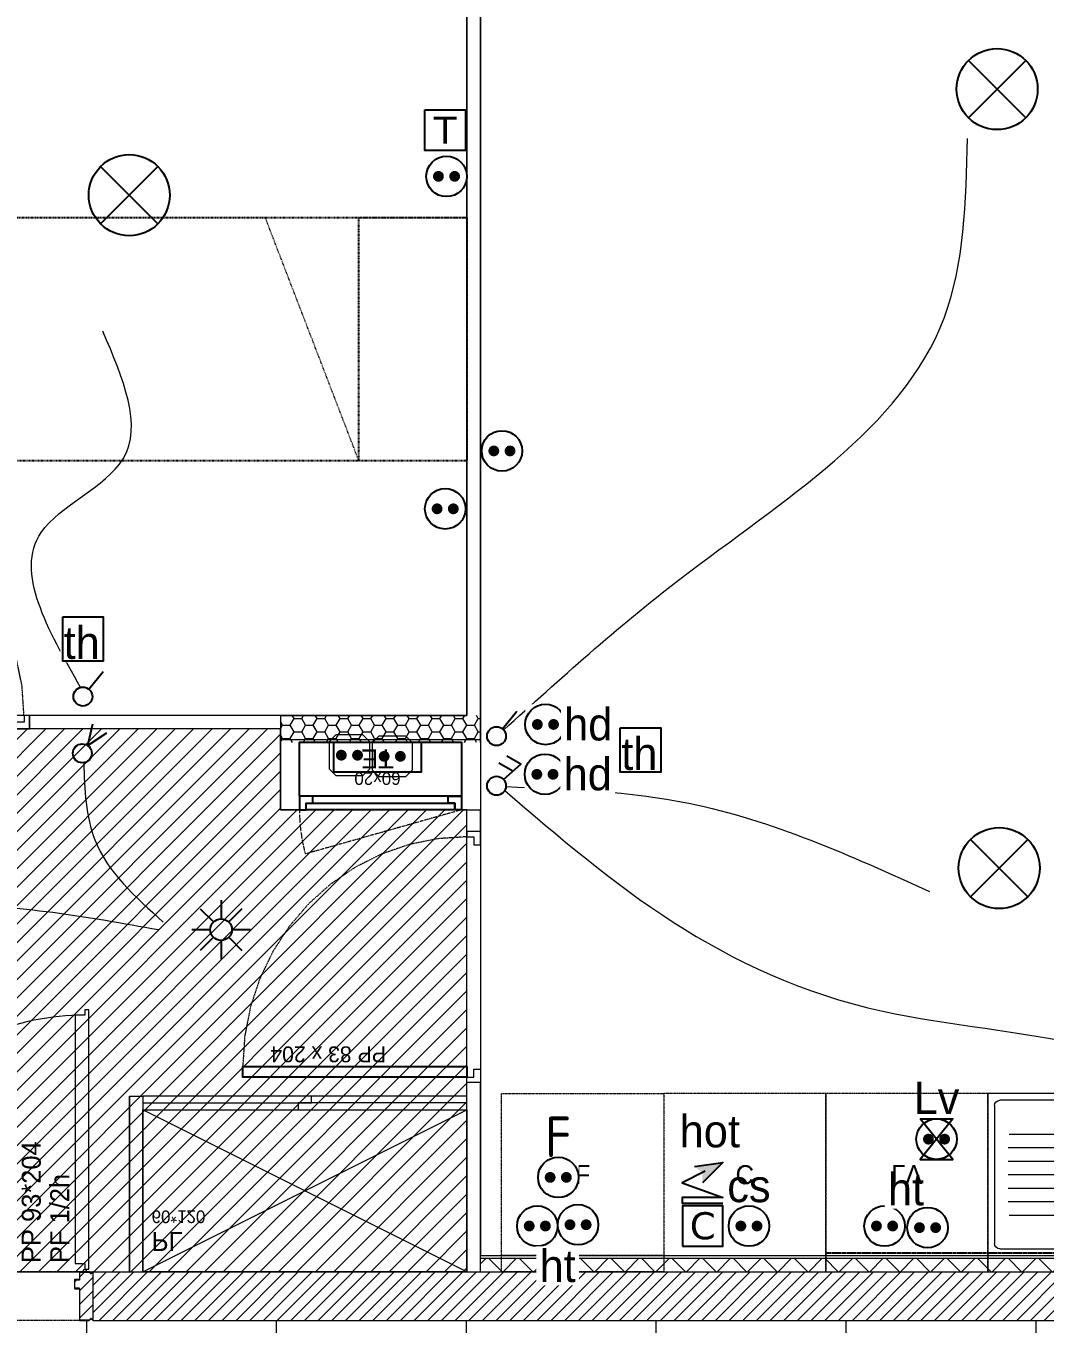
# Model space of a CAD drawing. Header units: centimetres. Extents: x 1724 to 19617, y -6503 to 8072.
# Drawn here: x 5639.8 to 6017.1, y 4278.1 to 4758.7 of the extents above; entities that cross this region are included whole.
import ezdxf

# ---------------------------------------------------------------- set-up
doc = ezdxf.new("R2010")
doc.units = ezdxf.units.CM
for name, pattern in [('Style de ligne -11', [0.347222, 0.20828, -0.138942]), ('Style de ligne -13', [0.147638, 0.098425, -0.049213]), ('Style de ligne -18', [0.164042, 0.054681, -0.109361]), ('Style de ligne -5', [0.20828, 0.069425, -0.138855]), ('VW-01', [0.41656, 0.20828, -0.20828])]:
    doc.linetypes.add(name, pattern=pattern)
for name, color, linetype in [('B aménagement intérieur', 252, 'Continuous'), ('B faience', 252, 'Style de ligne -11'), ('B Général', 252, 'Continuous'), ('C ANNOTATIONS-prestations', 252, 'Continuous'), ('D SURFACES-shab', 252, 'Continuous'), ('F REMPLISSAGE-TE', 252, 'Continuous'), ('prlm-EAU-EF', 161, 'Continuous'), ('prlm-ELEC-CFA', 10, 'Continuous'), ('prlm-ELEC-CFO', 1, 'Continuous')]:
    doc.layers.add(name, color=color, linetype=linetype)
for name, color, linetype, lineweight in [('B Faux plafonds-1', 7, 'Continuous', 5), ('B GÈnÈral', 7, 'Continuous', 5), ('C ANNOTATIONS-prestations-1', 7, 'Continuous', 5), ('F REMPLISSAGE-TE-1', 7, 'Continuous', 5)]:
    doc.layers.add(name, color=color, linetype=linetype, lineweight=lineweight)
doc.styles.add('Eurostile', font='Eurosti.TTF')
doc.styles.add('prlm-elec-cfa', font='comic.ttf', dxfattribs={"height": 12})
doc.styles.add('prlm-elec-cfo', font='comic.ttf', dxfattribs={"height": 12})
doc.styles.get("Standard").update_dxf_attribs({"font": 'isocp.shx', "height": 15})
pattern_1 = [(45, (0, 0), (2.42535, -2.64583), [])]
pattern_2 = [(0, (5589.9353, 4617.8765), (4.261364, 2.4603), [2.84091, -5.68182]), (120, (5589.9353, 4617.8765), (-4.261364, 2.4603), [2.84091, -5.68182]), (60, (5592.7762, 4622.7971), (9e-09, 4.9206), [2.84091, -5.68182])]

# ---------------------------------------------------------------- blocks, each defined once
blk = doc.blocks.new('xi.PTCE')
at = {"layer": 'prlm-ELEC-CFO', "color": 0}
for points in [[(-10.61, 10.61), (10.61, -10.61)], [(10.61, 10.61), (-10.61, -10.61)]]:
    blk.add_lwpolyline(points, dxfattribs=at)
at = {"layer": 'prlm-ELEC-CFO', "color": 0, "linetype": 'ByBlock'}
blk.add_circle((0, 0), 15, dxfattribs=at)
blk = doc.blocks.new('xi.SA')
at = {"layer": 'prlm-ELEC-CFO', "color": 0}
blk.add_lwpolyline([(0.2, -1.28), (5.5, 5.28)], dxfattribs=at)
blk.add_circle((-2, -4), 3.5, dxfattribs=at)
blk = doc.blocks.new('xi.PC')
at = {"color": 0, "lineweight": 5}
blk.add_wipeout([(-7.5, -7.5), (7.5, -7.5), (7.5, 7.5), (-7.5, 7.5)], dxfattribs=at).dxf.layer = 'prlm-ELEC-CFO'
at = {"layer": 'prlm-ELEC-CFO', "color": 0, "linetype": 'ByBlock', "lineweight": 5, "const_width": 2}
for points in [[(-4, 0, 1), (-2, 0, 1)], [(2, 0, 1), (4, 0, 1)]]:
    blk.add_lwpolyline(points, format="xyb", close=True, dxfattribs=at)
at = {"layer": 'prlm-ELEC-CFO', "color": 0, "linetype": 'ByBlock', "lineweight": -2}
blk.add_circle((0, 0), 7.5, dxfattribs=at)
blk = doc.blocks.new('xi.TEL')
at = {"layer": 'prlm-ELEC-CFA', "color": 0, "linetype": 'ByBlock', "lineweight": -2, "flags": 128}
blk.add_lwpolyline([(-7.5, 7.5), (7.5, 7.5), (7.5, -7.5), (-7.5, -7.5)], close=True, dxfattribs=at)
at = {"layer": 'prlm-ELEC-CFA', "color": 0, "linetype": 'ByBlock', "insert": (0, 0), "char_height": 10, "width": 11.36, "attachment_point": 5}
blk.add_mtext('{\\fVerdana|b0|i0|c0|p34;T}', dxfattribs=at)
blk = doc.blocks.new('xi.SPOT')
at = {"color": 0, "lineweight": 5}
blk.add_wipeout([(-4, 0), (-2.83, -2.83), (0, -4), (2.83, -2.83), (4, 0), (2.83, 2.83), (0, 4), (-2.83, 2.83)], dxfattribs=at).dxf.layer = 'prlm-ELEC-CFO'
at = {"layer": 'prlm-ELEC-CFO', "color": 0, "linetype": 'ByBlock', "lineweight": -2, "flags": 128}
for points in [[(0, 10.88), (0, 4)], [(-7.69, 7.69), (-2.83, 2.83)], [(7.69, 7.69), (2.83, 2.83)], [(-10.88, 0), (-4, 0)], [(4, 0), (10.88, 0)], [(-2.83, -2.83), (-7.69, -7.69)], [(0, -4), (0, -10.88)], [(2.83, -2.83), (7.69, -7.69)]]:
    blk.add_lwpolyline(points, dxfattribs=at)
at = {"layer": 'prlm-ELEC-CFO', "color": 0, "linetype": 'ByBlock', "lineweight": -2}
blk.add_circle((0, 0), 4, dxfattribs=at)
blk = doc.blocks.new('xi.VV')
at = {"layer": 'prlm-ELEC-CFO', "color": 0}
blk.add_lwpolyline([(6.95, 3.42), (0.01, -1.13), (1.91, 6.95)], dxfattribs=at)
blk.add_circle((-2, -4), 3.5, dxfattribs=at)
blk = doc.blocks.new('xi.PCGTL')
at = {"layer": 'prlm-ELEC-CFO', "color": 0, "lineweight": 0}
blk.add_lwpolyline([(-7.5, -5), (-5, -7.5), (5, -7.5), (7.5, -5), (7.5, 5), (5, 7.5), (-5, 7.5), (-7.5, 5)], close=True, dxfattribs=at)
at = {"layer": 'prlm-ELEC-CFO', "color": 0, "linetype": 'ByBlock', "lineweight": 5, "const_width": 2}
for points in [[(-4, 0, 1), (-2, 0, 1)], [(2, 0, 1), (4, 0, 1)]]:
    blk.add_lwpolyline(points, format="xyb", close=True, dxfattribs=at)
blk = doc.blocks.new('xi.DA')
at = {"layer": 'prlm-ELEC-CFO', "color": 0}
for points in [[(0.61, -1.67), (7.04, 4.05), (1.81, 7.01)], [(4.05, 1.39), (-1.17, 4.34)]]:
    blk.add_lwpolyline(points, dxfattribs=at)
blk.add_circle((-2, -4), 3.5, dxfattribs=at)
blk = doc.blocks.new('xi.PCHD')
at = {"color": 0, "lineweight": 5}
blk.add_wipeout([(-7.5, -7.5), (7.5, -7.5), (7.5, 7.5), (-7.5, 7.5)], dxfattribs=at).dxf.layer = 'prlm-ELEC-CFO'
at = {"layer": 'prlm-ELEC-CFO', "color": 0, "linetype": 'ByBlock', "lineweight": 5, "const_width": 2}
for points in [[(-4, 0, 1), (-2, 0, 1)], [(2, 0, 1), (4, 0, 1)]]:
    blk.add_lwpolyline(points, format="xyb", close=True, dxfattribs=at)
at = {"layer": 'prlm-ELEC-CFO', "color": 0, "linetype": 'ByBlock', "lineweight": -2}
blk.add_circle((0, 0), 7.5, dxfattribs=at)
blk = doc.blocks.new('xi.PCHT')
at = {"color": 0, "lineweight": 5}
blk.add_wipeout([(-7.5, -7.5), (7.5, -7.5), (7.5, 7.5), (-7.5, 7.5)], dxfattribs=at).dxf.layer = 'prlm-ELEC-CFO'
at = {"layer": 'prlm-ELEC-CFO', "color": 0, "linetype": 'ByBlock', "lineweight": 5, "const_width": 2}
for points in [[(-4, 0, 1), (-2, 0, 1)], [(2, 0, 1), (4, 0, 1)]]:
    blk.add_lwpolyline(points, format="xyb", close=True, dxfattribs=at)
at = {"layer": 'prlm-ELEC-CFO', "color": 0, "linetype": 'ByBlock', "lineweight": -2}
blk.add_circle((0, 0), 7.5, dxfattribs=at)
blk = doc.blocks.new('xi.LV')
at = {"color": 0, "lineweight": 5}
blk.add_wipeout([(-7.5, -7.5), (7.5, -7.5), (7.5, 7.5), (-7.5, 7.5)], dxfattribs=at).dxf.layer = 'prlm-ELEC-CFO'
at = {"layer": 'prlm-ELEC-CFO', "color": 0, "linetype": 'ByBlock', "lineweight": 5, "const_width": 2}
for points in [[(-4, 0, 1), (-2, 0, 1)], [(2, 0, 1), (4, 0, 1)]]:
    blk.add_lwpolyline(points, format="xyb", close=True, dxfattribs=at)
at = {"layer": 'prlm-ELEC-CFO', "color": 0, "linetype": 'ByBlock', "lineweight": -2}
blk.add_circle((0, 0), 7.5, dxfattribs=at)
blk = doc.blocks.new('xi.LVrob')
at = {"layer": 'prlm-EAU-EF', "color": 0}
blk.add_lwpolyline([(-6, 7.5), (6, 7.5), (-6, -7.5), (6, -7.5)], close=True, dxfattribs=at)
blk = doc.blocks.new('xi.SF32')
at = {"layer": 'prlm-ELEC-CFO', "color": 0, "flags": 128}
blk.add_lwpolyline([(-7.5, -7.5), (7.5, -7.5), (7.5, 7.5), (-7.5, 7.5)], close=True, dxfattribs=at)
at = {"layer": 'prlm-ELEC-CFO', "color": 0, "linetype": 'ByBlock', "insert": (0, 0), "char_height": 10, "width": 11.36, "attachment_point": 5}
blk.add_mtext('{\\fVerdana|b0|i0|c0|p34;C}', dxfattribs=at)
blk = doc.blocks.new('xi.PCS')
at = {"color": 0, "lineweight": 5}
blk.add_wipeout([(-7.5, -7.5), (7.5, -7.5), (7.5, 7.5), (-7.5, 7.5)], dxfattribs=at).dxf.layer = 'prlm-ELEC-CFO'
at = {"layer": 'prlm-ELEC-CFO', "color": 0, "linetype": 'ByBlock', "lineweight": 5, "const_width": 2}
for points in [[(-4, 0, 1), (-2, 0, 1)], [(2, 0, 1), (4, 0, 1)]]:
    blk.add_lwpolyline(points, format="xyb", close=True, dxfattribs=at)
at = {"layer": 'prlm-ELEC-CFO', "color": 0, "linetype": 'ByBlock', "lineweight": -2}
blk.add_circle((0, 0), 7.5, dxfattribs=at)
blk = doc.blocks.new('xi.hot')
at = {"layer": 'prlm-ELEC-CFO', "lineweight": 5}
blk.add_hatch(color=0, dxfattribs=at).paths.add_polyline_path([(-3, 6), (-0.1, 3.7), (0, 0), (7.5, 7.5)])
at = {"layer": 'prlm-ELEC-CFO', "color": 0}
for points in [[(-3, 6), (7.5, 7.5), (0, 0)], [(0.95, 4.23), (-7.5, 0), (7.5, -5.5), (-7.5, -5.5), (-7.5, -7.5), (7.5, -7.5)]]:
    blk.add_lwpolyline(points, dxfattribs=at)
blk = doc.blocks.new('PP 93_204 PF1_2h mur20')
at = {"layer": 'B GÈnÈral', "linetype": 'Continuous', "lineweight": 5}
h = blk.add_hatch(dxfattribs=at)
h.set_pattern_fill('50_BETON', style=0, pattern_type=2)
h.set_pattern_definition(pattern_1)
edge = h.paths.add_edge_path()
edge.add_line((-51.6, -8.95), (-50.94, -8.37))
edge.add_line((-50.94, -8.37), (-50.93, -8.36))
edge.add_arc((-50.79, -8.52), 0.2, 48.9909, 131.0091, ccw=False)
edge.add_line((-50.66, -8.36), (-50.65, -8.37))
edge.add_line((-50.65, -8.37), (-50.1, -8.86))
edge.add_line((-50.1, -8.86), (-50.1, -8.86))
edge.add_arc((-50.06, -8.82), 0.05, 228.9909, 270)
edge.add_line((-50.06, -8.87), (-50.06, -8.87))
edge.add_line((-50.06, -8.87), (-46.7, -8.87))
edge.add_line((-46.7, -8.87), (-46.69, -8.87))
edge.add_arc((-46.69, -8.83), 0.0435, 270, 360)
edge.add_line((-46.65, -8.83), (-46.65, 2.7))
edge.add_arc((-46.48, 2.7), 0.174, 90, 180, ccw=False)
edge.add_line((-46.48, 2.87), (-46.45, 2.87))
edge.add_line((-46.45, 2.87), (-44.9, 2.87))
edge.add_line((-44.9, 2.87), (-44.89, 2.87))
edge.add_arc((-44.89, 2.91), 0.0435, 270, 360)
edge.add_line((-44.85, 2.91), (-44.85, 5.96))
edge.add_arc((-44.89, 5.96), 0.0435, 0, 90)
edge.add_line((-44.89, 6), (-44.9, 6))
edge.add_line((-44.9, 6), (-46.45, 6))
edge.add_line((-46.45, 6), (-46.48, 6))
edge.add_arc((-46.48, 6.17), 0.174, 180, 270, ccw=False)
edge.add_line((-46.65, 6.17), (-46.65, 8.83))
edge.add_arc((-46.69, 8.83), 0.0435, 0, 90)
edge.add_line((-46.69, 8.87), (-46.7, 8.87))
edge.add_line((-46.7, 8.87), (-50.06, 8.87))
edge.add_line((-50.06, 8.87), (-50.06, 8.87))
edge.add_arc((-50.06, 8.82), 0.05, 90, 131.0091)
edge.add_line((-50.1, 8.86), (-50.1, 8.86))
edge.add_line((-50.1, 8.86), (-50.65, 8.37))
edge.add_line((-50.65, 8.37), (-50.66, 8.37))
edge.add_arc((-50.79, 8.52), 0.2, 233.0967, 311.0091, ccw=False)
edge.add_line((-50.91, 8.36), (-50.92, 8.36))
edge.add_line((-50.92, 8.36), (-51.44, 8.81))
edge.add_line((-51.44, 8.81), (-51.44, 8.81))
edge.add_line((-51.44, 8.81), (-51.6, 8.95))
edge.add_line((-51.6, 8.95), (-51.6, -8.95))
h = blk.add_hatch(dxfattribs=at)
h.set_pattern_fill('50_BETON', style=0, pattern_type=2)
h.set_pattern_definition(pattern_1)
edge = h.paths.add_edge_path()
edge.add_line((51.6, -8.95), (50.94, -8.37))
edge.add_line((50.94, -8.37), (50.93, -8.36))
edge.add_arc((50.79, -8.52), 0.2, 48.9909, 131.0091)
edge.add_line((50.66, -8.36), (50.65, -8.37))
edge.add_line((50.65, -8.37), (50.1, -8.86))
edge.add_line((50.1, -8.86), (50.1, -8.86))
edge.add_arc((50.06, -8.82), 0.05, 270, 311.0091, ccw=False)
edge.add_line((50.06, -8.87), (50.06, -8.87))
edge.add_line((50.06, -8.87), (46.7, -8.87))
edge.add_line((46.7, -8.87), (46.69, -8.87))
edge.add_arc((46.69, -8.83), 0.0435, 180, 270, ccw=False)
edge.add_line((46.65, -8.83), (46.65, 2.7))
edge.add_arc((46.48, 2.7), 0.174, 0, 90)
edge.add_line((46.48, 2.87), (46.45, 2.87))
edge.add_line((46.45, 2.87), (44.9, 2.87))
edge.add_line((44.9, 2.87), (44.89, 2.87))
edge.add_arc((44.89, 2.91), 0.0435, 180, 270, ccw=False)
edge.add_line((44.85, 2.91), (44.85, 5.96))
edge.add_arc((44.89, 5.96), 0.0435, 90, 180, ccw=False)
edge.add_line((44.89, 6), (44.9, 6))
edge.add_line((44.9, 6), (46.45, 6))
edge.add_line((46.45, 6), (46.48, 6))
edge.add_arc((46.48, 6.17), 0.174, 270, 360)
edge.add_line((46.65, 6.17), (46.65, 8.83))
edge.add_arc((46.69, 8.83), 0.0435, 90, 180, ccw=False)
edge.add_line((46.69, 8.87), (46.7, 8.87))
edge.add_line((46.7, 8.87), (50.06, 8.87))
edge.add_line((50.06, 8.87), (50.06, 8.87))
edge.add_arc((50.06, 8.82), 0.05, 48.9909, 90, ccw=False)
edge.add_line((50.1, 8.86), (50.1, 8.86))
edge.add_line((50.1, 8.86), (50.65, 8.37))
edge.add_line((50.65, 8.37), (50.66, 8.37))
edge.add_arc((50.79, 8.52), 0.2, 228.9909, 306.9033)
edge.add_line((50.91, 8.36), (50.92, 8.36))
edge.add_line((50.92, 8.36), (51.44, 8.81))
edge.add_line((51.44, 8.81), (51.44, 8.81))
edge.add_line((51.44, 8.81), (51.6, 8.95))
edge.add_line((51.6, 8.95), (51.6, -8.95))
at = {"layer": 'B Général', "linetype": 'Style de ligne -13', "lineweight": 5}
for p, q in [((46.7, 9), (-46.7, 9)), ((46.7, -9), (-46.7, -9))]:
    blk.add_line(p, q, dxfattribs=at)
at = {"layer": 'B Général', "color": 7, "linetype": 'Continuous', "lineweight": 5, "flags": 128}
blk.add_lwpolyline([(45, 12), (48.5, 12), (48.5, 10), (50, 10), (50.01, 106), (48.51, 106), (48.51, 104), (45.01, 104)], close=True, dxfattribs=at)
at = {"layer": 'B Général', "linetype": 'Continuous', "lineweight": 5, "flags": 128}
for points in [[(-46.5, 8.83), (-46.5, 6.17, 0.414214), (-46.46, 6.13), (-46.45, 6.13), (-44.9, 6.13), (-44.87, 6.13, -0.414214), (-44.7, 5.96), (-44.7, 2.91, -0.414214), (-44.87, 2.74), (-44.9, 2.74), (-46.45, 2.74), (-46.46, 2.74, 0.414214), (-46.5, 2.7), (-46.5, -8.83, -0.414214), (-46.67, -9), (-46.7, -9), (-50.06, -9), (-50.07, -9, -0.18087), (-50.2, -8.95), (-50.2, -8.95), (-50.76, -8.47), (-50.76, -8.46, 0.373975), (-50.83, -8.46), (-50.83, -8.47), (-51.49, -9.04), (-51.6, -8.95), (-50.94, -8.37), (-50.93, -8.36, -0.373975), (-50.66, -8.36), (-50.65, -8.37), (-50.1, -8.86), (-50.1, -8.86, 0.18087), (-50.06, -8.87), (-50.06, -8.87), (-46.7, -8.87), (-46.69, -8.87, 0.414214), (-46.65, -8.83), (-46.65, 2.7, -0.414214), (-46.48, 2.87), (-46.45, 2.87), (-44.9, 2.87), (-44.89, 2.87, 0.414214), (-44.85, 2.91), (-44.85, 5.96, 0.414214), (-44.89, 6), (-44.9, 6), (-46.45, 6), (-46.48, 6, -0.414214), (-46.65, 6.17), (-46.65, 8.83, 0.414214), (-46.69, 8.87), (-46.7, 8.87), (-50.06, 8.87), (-50.06, 8.87, 0.18087), (-50.1, 8.86), (-50.1, 8.86), (-50.65, 8.37), (-50.66, 8.37, -0.353689), (-50.91, 8.36), (-50.92, 8.36), (-51.44, 8.81), (-51.44, 8.81), (-51.6, 8.95), (-51.49, 9.04), (-50.88, 8.51, 0.385556), (-50.77, 8.46), (-50.76, 8.47), (-50.2, 8.95), (-50.2, 8.95, -0.18087), (-50.07, 9), (-50.06, 9), (-46.7, 9), (-46.67, 9, -0.414214)], [(46.5, 8.83), (46.5, 6.17, -0.414214), (46.46, 6.13), (46.45, 6.13), (44.9, 6.13), (44.87, 6.13, 0.414214), (44.7, 5.96), (44.7, 2.91, 0.414214), (44.87, 2.74), (44.9, 2.74), (46.45, 2.74), (46.46, 2.74, -0.414214), (46.5, 2.7), (46.5, -8.83, 0.414214), (46.67, -9), (46.7, -9), (50.06, -9), (50.07, -9, 0.18087), (50.2, -8.95), (50.2, -8.95), (50.76, -8.47), (50.76, -8.46, -0.373975), (50.83, -8.46), (50.83, -8.47), (51.49, -9.04), (51.6, -8.95), (50.94, -8.37), (50.93, -8.36, 0.373975), (50.66, -8.36), (50.65, -8.37), (50.1, -8.86), (50.1, -8.86, -0.18087), (50.06, -8.87), (50.06, -8.87), (46.7, -8.87), (46.69, -8.87, -0.414214), (46.65, -8.83), (46.65, 2.7, 0.414214), (46.48, 2.87), (46.45, 2.87), (44.9, 2.87), (44.89, 2.87, -0.414214), (44.85, 2.91), (44.85, 5.96, -0.414214), (44.89, 6), (44.9, 6), (46.45, 6), (46.48, 6, 0.414214), (46.65, 6.17), (46.65, 8.83, -0.414214), (46.69, 8.87), (46.7, 8.87), (50.06, 8.87), (50.06, 8.87, -0.18087), (50.1, 8.86), (50.1, 8.86), (50.65, 8.37), (50.66, 8.37, 0.353689), (50.91, 8.36), (50.92, 8.36), (51.44, 8.81), (51.44, 8.81), (51.6, 8.95), (51.49, 9.04), (50.88, 8.51, -0.385556), (50.77, 8.46), (50.76, 8.47), (50.2, 8.95), (50.2, 8.95, 0.18087), (50.07, 9), (50.06, 9), (46.7, 9), (46.67, 9, 0.414214)]]:
    blk.add_lwpolyline(points, format="xyb", close=True, dxfattribs=at)
at = {"layer": 'B Général', "color": 250, "linetype": 'Continuous', "lineweight": 5, "true_color": 0x444444, "flags": 128}
blk.add_lwpolyline([(0, -20.5), (-14, -41.85), (14, -41.85)], close=True, dxfattribs=at)
at = {"layer": 'B Général', "linetype": 'Continuous', "lineweight": 5}
blk.add_circle((48.5, 9.5), 0.5, dxfattribs=at)
at = {"layer": 'B Général', "color": 7, "linetype": 'Continuous', "lineweight": 5}
blk.add_arc((48.5, 9.5), 94.5, 90, 181.2323, dxfattribs=at)
at = {"layer": 'C ANNOTATIONS-prestations', "insert": (25.18, 12.23), "char_height": 7.049, "attachment_point": 1, "rotation": 90, "line_spacing_factor": 0.895453, "style": 'Eurostile'}
blk.add_mtext('PP 93*204\\PPF 1/2h\\P', dxfattribs=at)
blk = doc.blocks.new('Cuisson')
at = {"layer": 'B Général', "color": 7, "linetype": 'Style de ligne -13', "lineweight": 5, "flags": 128}
blk.add_lwpolyline([(-30, 30), (-30, 36), (30, 36), (30, 30)], dxfattribs=at)
blk.add_lwpolyline([(-30, 30), (30, 30), (30, -30), (-30, -30)], close=True, dxfattribs=at)
at = {"layer": 'B Général', "color": 7, "insert": (0, 0), "char_height": 7.05, "attachment_point": 5, "line_spacing_factor": 0.895453, "style": 'Eurostile'}
blk.add_mtext('C', dxfattribs=at)
blk = doc.blocks.new('Lave Vaisselle')
at = {"layer": 'B Général', "color": 7, "linetype": 'Style de ligne -13', "lineweight": 5, "flags": 128}
blk.add_lwpolyline([(-30, 30), (-30, 36), (30, 36), (30, 30)], dxfattribs=at)
blk.add_lwpolyline([(-30, 30), (30, 30), (30, -30), (-30, -30)], close=True, dxfattribs=at)
at = {"layer": 'B Général', "color": 7, "insert": (0, 0), "char_height": 7.049, "attachment_point": 5, "line_spacing_factor": 0.895453, "style": 'Eurostile'}
blk.add_mtext('LV', dxfattribs=at)
blk = doc.blocks.new('PP 80')
at = {"layer": 'B Général', "flags": 128}
blk.add_lwpolyline([(-43, 2.5), (-43, 85.5), (-39, 85.5), (-39, 2.5)], close=True, dxfattribs=at)
at = {"layer": 'B Général', "linetype": 'Style de ligne -18', "lineweight": 5, "flags": 128}
blk.add_lwpolyline([(46, 2.5), (45.27, 13.33), (43.1, 23.98), (39.53, 34.26), (34.61, 44), (28.44, 53.03), (21.1, 61.19), (12.74, 68.35), (3.5, 74.38), (-6.47, 79.18), (-17, 82.67), (-27.91, 84.79), (-39, 85.5)], dxfattribs=at)
at = {"layer": 'B Général', "color": 7, "linetype": 'Continuous', "lineweight": 5, "flags": 128}
for points in [[(-45, 2.5), (-43, 2.5), (-43, 0), (-40, 0), (-40, -2.5), (-45, -2.5)], [(48, 2.5), (46, 2.5), (46, 0), (43, 0), (43, -2.5), (48, -2.5), (48, -2.5), (48, -2.5), (48, 1.79), (48, 1.79)]]:
    blk.add_lwpolyline(points, close=True, dxfattribs=at)
at = {"layer": 'C ANNOTATIONS-prestations', "insert": (-37.49, 32.5), "char_height": 5.8739, "attachment_point": 1, "rotation": 90, "line_spacing_factor": 0.895453, "style": 'Eurostile'}
blk.add_mtext('PP 83 x 204', dxfattribs=at)
blk = doc.blocks.new('Groupe-40-1')
at = {"layer": 'B Général', "flags": 128}
for points in [[(-31.46, -5.77), (-31.46, -0.77), (-28.96, -0.77), (-28.96, -3.27), (-26.46, -3.27), (-26.46, -5.77)], [(26.04, -0.77), (26.04, -3.27), (-28.96, -3.27), (-28.96, -0.77)], [(28.54, -5.77), (28.54, -0.77), (26.04, -0.77), (26.04, -3.27), (23.54, -3.27), (23.54, -5.77)]]:
    blk.add_lwpolyline(points, close=True, dxfattribs=at)
blk = doc.blocks.new('TE')
at = {"layer": 'B Général', "color": 7, "linetype": 'Style de ligne -5', "lineweight": 5}
blk.add_line((-31.46, -0.77), (26.39, 15.56), dxfattribs=at)
at = {"layer": 'B Général', "flags": 128}
blk.add_lwpolyline([(28.54, -5.77), (28.54, -25.77), (-31.46, -25.77), (-31.46, -5.77)], close=True, dxfattribs=at)
at = {"layer": 'B Général', "color": 7, "flags": 128}
blk.add_lwpolyline([(15.79, -14.77), (15.79, -25.77), (-16.46, -25.77), (-16.46, -14.77)], close=True, dxfattribs=at)
at = {"layer": 'B Général', "color": 7, "linetype": 'Style de ligne -5', "lineweight": 5}
blk.add_arc((-34.54, -0.77), 63.08, 359.9968, 14.9984, dxfattribs=at)
at = {"layer": 'B Général', "color": 7}
blk.add_blockref('Groupe-40-1', (0, 0), dxfattribs=at)
at = {"layer": 'B Général', "insert": (-0.34, -16.08), "char_height": 7.049, "width": 32.25, "attachment_point": 2, "line_spacing_factor": 0.895453, "style": 'Eurostile'}
blk.add_mtext('TE ', dxfattribs=at)
at = {"layer": 'C ANNOTATIONS-prestations', "insert": (-0.34, -14.77), "char_height": 4.699, "width": 32.25, "attachment_point": 8, "line_spacing_factor": 0.895453, "style": 'Eurostile'}
blk.add_mtext('60x20', dxfattribs=at)
blk = doc.blocks.new('Evier 120.60 RSH')
at = {"layer": 'B Général', "color": 7, "linetype": 'Continuous', "lineweight": 5}
for p, q in [((-57.5, -55.5), (-57.5, -4.5)), ((-55.5, -2.5), (55.5, -2.5)), ((57.5, -4.5), (57.5, -55.5)), ((0, -50.5), (0, -9.53)), ((2, -7.53), (51.79, -7.53)), ((53.79, -9.53), (53.79, -50.5)), ((18.98, -10), (18.98, -10)), ((-52.12, -15), (-7.88, -15)), ((-52.5, -20), (-7.5, -20)), ((-52.5, -25), (-7.5, -25)), ((-52.5, -30), (-7.5, -30)), ((-52.5, -35), (-7.5, -35)), ((-52.5, -40), (-7.5, -40)), ((-52.12, -45), (-7.88, -45)), ((25.65, -43.33), (25.65, -43.33)), ((51.79, -52.5), (2, -52.5)), ((9.17, -50), (9.17, -50)), ((55.5, -57.5), (-55.5, -57.5))]:
    blk.add_line(p, q, dxfattribs=at)
at = {"layer": 'B Général', "color": 7, "linetype": 'Continuous', "lineweight": 5, "flags": 128}
blk.add_lwpolyline([(-60, 0), (-60, 6), (60, 6), (60, 0)], dxfattribs=at)
blk.add_lwpolyline([(-60, 0), (60, 0), (60, -60), (-60, -60)], close=True, dxfattribs=at)
for points in [[(25.65, -12), (25.65, -48, -0.414212), (23.65, -50), (4.5, -50, -0.198914), (3.09, -49.41, -0.198914), (2.5, -48), (2.5, -12, -0.414214), (4.5, -10)], [(25.65, -12, 0.414212), (23.65, -10), (4.45, -10)], [(28.15, -12), (28.15, -48, 0.414212), (30.15, -50), (49.29, -50, 0.198914), (50.71, -49.41, 0.198914), (51.29, -48), (51.29, -12, 0.414214), (49.29, -10)], [(28.15, -12, -0.414212), (30.15, -10), (49.34, -10)]]:
    blk.add_lwpolyline(points, format="xyb", dxfattribs=at)
at = {"layer": 'B Général', "color": 7, "linetype": 'Continuous', "lineweight": 5}
for centre, start, end in [((-55.5, -4.5), 90, 180), ((55.5, -4.5), 0, 90), ((2, -9.53), 90, 180), ((51.79, -9.53), 0, 90), ((2, -50.5), 180, 270), ((51.79, -50.5), 270, 0), ((-55.5, -55.5), 180, 270), ((55.5, -55.5), 270, 0)]:
    blk.add_arc(centre, 2, start, end, dxfattribs=at)
for centre in [(18.15, -17), (35.65, -17)]:
    blk.add_ellipse(centre, major_axis=(3.54, 0), ratio=1, dxfattribs=at)
blk = doc.blocks.new('Placard 60.120')
at = {"layer": 'B Général', "color": 7, "linetype": 'Continuous', "lineweight": 5}
for p, q in [((60, 29.81), (-60, -30.19)), ((-60, 29.81), (60, -30.19))]:
    blk.add_line(p, q, dxfattribs=at)
at = {"layer": 'B Général', "color": 7, "linetype": 'Continuous', "lineweight": 5, "flags": 128}
blk.add_lwpolyline([(60, -30.19), (60, 29.81), (-60, 29.81), (-60, -30.19)], dxfattribs=at)
at = {"layer": 'B Général', "color": 252, "linetype": 'Continuous', "lineweight": 5, "true_color": 0x888888, "flags": 128}
blk.add_lwpolyline([(60, -30.19), (60, -35.19), (-60, -35.19), (-60, -30.19)], close=True, dxfattribs=at)
at = {"layer": 'B Général', "color": 7, "linetype": 'Continuous', "lineweight": 5, "flags": 128}
for points in [[(2.5, -32.69), (2.5, -35.19), (-60, -35.19), (-60, -32.69)], [(60, -30.19), (60, -32.69), (-2.5, -32.69), (-2.5, -30.19)]]:
    blk.add_lwpolyline(points, close=True, dxfattribs=at)
at = {"layer": 'B Général', "color": 7, "insert": (-56.76, 22.09), "char_height": 7.049, "attachment_point": 1, "line_spacing_factor": 0.895453, "style": 'Eurostile'}
blk.add_mtext('PL', dxfattribs=at)
at = {"layer": 'C ANNOTATIONS-prestations', "insert": (-56.76, 9.4), "char_height": 4.699, "attachment_point": 4, "line_spacing_factor": 0.895453, "style": 'Eurostile'}
blk.add_mtext('60*120', dxfattribs=at)
blk = doc.blocks.new('Lit 90.190')
at = {"layer": 'B Général', "color": 7, "linetype": 'VW-01', "lineweight": 5}
blk.add_line((45, 54.99), (-45, 20.35), dxfattribs=at)
at = {"layer": 'B Général', "linetype": 'VW-01', "flags": 128}
for points in [[(-45, 95), (45, 95), (45, -95), (-45, -95)], [(-45, 95), (45, 95), (45, 54.99), (-45, 54.99)]]:
    blk.add_lwpolyline(points, close=True, dxfattribs=at)
blk = doc.blocks.new('Frigo')
at = {"layer": 'B Général', "color": 7, "linetype": 'Style de ligne -13', "lineweight": 5, "flags": 128}
blk.add_lwpolyline([(-30, 30), (30, 30), (30, -30), (-30, -30)], close=True, dxfattribs=at)
blk.add_lwpolyline([(30, -30), (30, -36), (-30, -36), (-30, -30)], dxfattribs=at)
at = {"layer": 'B Général', "color": 7, "insert": (0, 0), "char_height": 7.05, "attachment_point": 5, "line_spacing_factor": 0.895453, "style": 'Eurostile'}
blk.add_mtext('F', dxfattribs=at)

msp = doc.modelspace()

# ---------------------------------------------------------------- hatches: boundary and pattern name
at = {"layer": 'B GÈnÈral', "linetype": 'Continuous', "lineweight": 5}
h = msp.add_hatch(dxfattribs=at)
h.set_pattern_fill('PSE', style=0, pattern_type=2)
h.set_pattern_definition(pattern_2)
h.paths.add_polyline_path([(5734.034, 4493.451), (5734.034, 4503.451), (5808.084, 4503.451), (5808.084, 4493.451)])
at = {"layer": 'B GÈnÈral', "linetype": 'Continuous', "lineweight": 5, "true_color": 0x808080}
h = msp.add_hatch(dxfattribs=at)
h.set_pattern_fill('02_ISOLANT', color=8, style=0, pattern_type=2)
h.set_pattern_definition([(45, (5697.509, 4698.8954), (-5.65685, 5.65685), []), (135, (5697.509, 4698.8954), (5.65685, 5.65685), [])])
h.paths.add_polyline_path([(5808.084, 4302.451), (5808.084, 4297.451), (6115.934, 4297.451), (6115.934, 4302.451)])
at = {"layer": 'B GÈnÈral', "linetype": 'Continuous', "lineweight": 5}
h = msp.add_hatch(dxfattribs=at)
h.set_pattern_fill('50_BETON', style=0, pattern_type=2)
h.set_pattern_definition([(45, (0.0456, -2.938), (2.4253472, -2.6458333), [])])
h.paths.add_polyline_path([(5664.672, 4297.451), (5664.672, 4279.451), (6589.699, 4279.451), (6589.699, 4297.451)])
at = {"layer": 'F REMPLISSAGE-TE-1', "linetype": 'Continuous', "lineweight": 5}
h = msp.add_hatch(dxfattribs=at)
h.set_pattern_fill('PSE', style=0, pattern_type=2)
h.set_pattern_definition(pattern_2)
h.paths.add_polyline_path([(5734.034, 4503.451), (5734.034, 4494.451), (5808.084, 4494.451), (5808.084, 4503.451)])
h = msp.add_hatch(dxfattribs=at)
h.set_pattern_fill('PSE', style=0, pattern_type=2)
h.set_pattern_definition(pattern_2)
h.paths.add_polyline_path([(5734.034, 4494.451), (5734.034, 4493.451), (5808.084, 4493.451), (5808.084, 4494.451)])

# ---------------------------------------------------------------- linework, layer by layer
at = {"layer": 'B Général', "color": 7, "linetype": 'Continuous', "lineweight": 13}
for p, q in [((5734.034, 4503.451), (5641.084, 4503.451)), ((5734.034, 4503.451), (5803.084, 4503.451)), ((5734.034, 4503.451), (5734.034, 4498.451)), ((5808.084, 4493.451), (5808.084, 4503.451)), ((5734.034, 4498.451), (5641.084, 4498.451)), ((5734.034, 4498.451), (5734.034, 4493.451)), ((5734.034, 4493.451), (5734.084, 4493.451)), ((5741.084, 4493.451), (5801.084, 4493.451)), ((5803.084, 4460.501), (5803.084, 4468.465)), ((5808.084, 4460.501), (5808.084, 4468.465)), ((5803.084, 4297.451), (5803.084, 4367.501)), ((5808.084, 4297.451), (5808.084, 4367.501)), ((5678.084, 4362.451), (5678.084, 4297.451)), ((5683.084, 4362.451), (5683.084, 4297.451)), ((5808.084, 4303.451), (6115.934, 4303.451)), ((5808.084, 4297.451), (5808.084, 4303.451)), ((5808.084, 4297.451), (6115.934, 4297.451))]:
    msp.add_line(p, q, dxfattribs=at)
at = {"layer": 'B Général', "color": 7, "linetype": 'Continuous', "lineweight": 5}
for p, q in [((5641.084, 4503.451), (5641.084, 4498.451)), ((5734.034, 4503.451), (5641.084, 4503.451)), ((5734.034, 4498.451), (5641.084, 4498.451)), ((5734.084, 4493.451), (5734.084, 4468.465)), ((5741.084, 4493.451), (5741.084, 4468.465)), ((5801.084, 4493.451), (5801.084, 4468.465)), ((5808.084, 4493.451), (5808.084, 4468.465)), ((5734.084, 4468.465), (5741.084, 4468.465)), ((5801.084, 4468.465), (5808.084, 4468.465)), ((5803.084, 4460.501), (5803.084, 4468.465)), ((5808.084, 4460.501), (5808.084, 4468.465)), ((5808.084, 4460.501), (5803.084, 4460.501)), ((5808.084, 4367.501), (5803.084, 4367.501)), ((5803.084, 4297.451), (5803.084, 4367.501)), ((5808.084, 4297.451), (5808.084, 4367.501)), ((5678.084, 4362.451), (5678.084, 4297.451)), ((5678.084, 4362.451), (5683.084, 4362.451)), ((5683.084, 4362.451), (5683.084, 4297.451)), ((5808.084, 4303.451), (6115.934, 4303.451)), ((5808.084, 4302.451), (6115.934, 4302.451)), ((5664.672, 4297.451), (6589.699, 4297.451)), ((5664.672, 4279.451), (5664.672, 4297.451)), ((5678.084, 4297.451), (5683.084, 4297.451)), ((5808.084, 4297.451), (6115.934, 4297.451)), ((5664.672, 4279.451), (6589.699, 4279.451))]:
    msp.add_line(p, q, dxfattribs=at)
at = {"layer": 'B Général', "color": 7, "linetype": 'Continuous', "lineweight": 18}
for p, q in [((5664.672, 4297.451), (6589.699, 4297.451)), ((5664.672, 4279.451), (6589.699, 4279.451))]:
    msp.add_line(p, q, dxfattribs=at)
at = {"layer": 'F REMPLISSAGE-TE', "color": 7, "linetype": 'Continuous', "lineweight": 5}
msp.add_line((5734.034, 4494.451), (5808.084, 4494.451), dxfattribs=at)
at = {"layer": 'prlm-ELEC-CFO', "lineweight": 13}
for points in [[(5816.697, 4498.029), (5881.964, 4553.897), (5979.745, 4650.472), (5988.429, 4717.019)], [(5660.034, 4513.781), (5645.431, 4571.146), (5675.741, 4598.359), (5668.29, 4645.666)], [(5661.176, 4485.925), (5665.301, 4457.328), (5690.652, 4426.924)], [(5817.061, 4475.609), (5957.103, 4393.898), (6079.183, 4348.378), (6082.44, 4322.334)], [(5817.524, 4477.057), (5885.219, 4470.921), (5974.401, 4438.227)], [(5688.856, 4424.022), (5610.644, 4432.931), (5546.913, 4424.965)]]:
    msp.add_spline(points, degree=3, dxfattribs=at)

# ---------------------------------------------------------------- block references
at = {"layer": 'B Général', "color": 7}
for name, p, rotation in [('Lit 90.190', (5708.084, 4642.701), 270), ('TE', (5769.622, 4467.694), 180.0000000000904)]:
    msp.add_blockref(name, p, dxfattribs=dict(at, rotation=rotation))
for name, p in [('PP 80', (5593.084, 4500.951)), ('PP 93_204 PF1_2h mur20', (5613.072, 4288.451))]:
    msp.add_blockref(name, p, dxfattribs=at)
at = {"layer": 'B Général', "color": 7, "xscale": -1, "rotation": 180}
for name, p in [('Placard 60.120', (5743.084, 4327.258)), ('Evier 120.60 RSH', (6055.934, 4303.451))]:
    msp.add_blockref(name, p, dxfattribs=at)
at = {"layer": 'prlm-ELEC-CFO'}
for name, p in [('xi.PTCE', (5999.398, 4735.304)), ('xi.PTCE', (5678.06, 4696.026)), ('xi.PC', (5795.532, 4702.994)), ('xi.PC', (5795.038, 4579.912)), ('xi.SA', (5662.898, 4514.389)), ('xi.SA', (5816.038, 4499.753)), ('xi.VV', (5662.677, 4493.389)), ('xi.PCGTL', (5759.573, 4488.689)), ('xi.PCGTL', (5775.439, 4488.266)), ('xi.DA', (5816.038, 4481.373)), ('xi.PTCE', (6000.149, 4446.915)), ('xi.SPOT', (5712.061, 4424.11)), ('xi.SF32', (5890.379, 4314.389))]:
    msp.add_blockref(name, p, dxfattribs=at)

# ---------------------------------------------------------------- next in the draw order: hatches: boundary and pattern name
at = {"layer": 'B Faux plafonds-1', "linetype": 'Continuous', "lineweight": 5, "true_color": 0xaaaaaa}
h = msp.add_hatch(dxfattribs=at)
h.set_pattern_fill('F_P__SOFFITE', color=253, style=0, pattern_type=2)
h.set_pattern_definition([(45, (5697.509, 4699.116), (-3.52778, 3.30729), [])])
h.paths.add_polyline_path([(5438.084, 4498.451), (5438.218, 4297.451), (5803.084, 4297.451), (5803.084, 4468.465), (5734.084, 4468.465), (5734.084, 4498.451)])

# ---------------------------------------------------------------- next in the draw order: linework, layer by layer
at = {"layer": 'B aménagement intérieur', "color": 7, "linetype": 'Style de ligne -5', "lineweight": 5, "flags": 128}
msp.add_lwpolyline([(5438.084, 4498.451), (5438.218, 4297.451), (5803.084, 4297.451), (5803.084, 4468.465), (5734.084, 4468.465), (5734.084, 4498.451)], close=True, dxfattribs=at)
at = {"layer": 'B Général', "color": 7, "linetype": 'Continuous', "lineweight": 13}
msp.add_line((5803.084, 4503.451), (5803.084, 4880.451), dxfattribs=at)
at = {"layer": 'B Général', "color": 7, "linetype": 'Continuous', "lineweight": 5}
msp.add_line((5803.084, 4503.451), (5803.084, 4880.451), dxfattribs=at)
at = {"layer": 'D SURFACES-shab', "lineweight": 18, "flags": 128}
for points in [[(5493.006, 4880.451), (5803.084, 4880.451), (5803.084, 4503.451), (5543.084, 4503.451), (5543.084, 4735.451), (5558.006, 4735.451), (5558.006, 4740.451), (5493.006, 4740.451)], [(5734.084, 4468.465), (5734.084, 4498.451), (5438.084, 4498.451), (5438.084, 4297.451), (5678.084, 4297.451), (5678.084, 4362.451), (5683.084, 4362.451), (5683.084, 4297.451), (5803.084, 4297.451), (5803.084, 4468.465)]]:
    msp.add_lwpolyline(points, close=True, dxfattribs=at)

# ---------------------------------------------------------------- next in the draw order: block references
at = {"layer": 'B Général', "color": 7, "rotation": 90}
msp.add_blockref('PP 80', (5805.584, 4412.501), dxfattribs=at)
at = {"layer": 'prlm-ELEC-CFA'}
msp.add_blockref('xi.TEL', (5795.038, 4720.081), dxfattribs=at)
at = {"layer": 'prlm-ELEC-CFO'}
for name, p in [('xi.PC', (5816.038, 4601.337)), ('xi.PCHD', (5832.161, 4500.074)), ('xi.PCHD', (5831.976, 4481.616)), ('xi.LV', (5976.958, 4346.553)), ('xi.PCHT', (5829.146, 4314.389)), ('xi.PCS', (5907.501, 4314.389)), ('xi.PCHT', (5957.709, 4314.389))]:
    msp.add_blockref(name, p, dxfattribs=at)

# ---------------------------------------------------------------- next in the draw order: texts
at = {"layer": 'prlm-ELEC-CFO', "lineweight": 20, "insert": (5893.001, 4355.52), "char_height": 12, "attachment_point": 2, "line_spacing_factor": 0.8, "style": 'prlm-elec-cfo', "bg_fill": 3, "box_fill_scale": 0.95, "bg_fill_color": 256, "bg_fill_transparency": 0}
msp.add_mtext('hot', dxfattribs=at)

# ---------------------------------------------------------------- next in the draw order: linework, layer by layer
at = {"layer": 'B Général', "color": 7, "linetype": 'Continuous', "lineweight": 13}
msp.add_line((5808.084, 4503.451), (5808.084, 4880.451), dxfattribs=at)
at = {"layer": 'B Général', "color": 7, "linetype": 'Continuous', "lineweight": 5}
msp.add_line((5808.084, 4503.451), (5808.084, 4880.451), dxfattribs=at)

# ---------------------------------------------------------------- next in the draw order: block references
at = {"layer": 'prlm-ELEC-CFO'}
msp.add_blockref('xi.PCHT', (5844.229, 4314.864), dxfattribs=at)

# ---------------------------------------------------------------- next in the draw order: texts
at = {"layer": 'prlm-ELEC-CFO', "lineweight": 20, "char_height": 12, "attachment_point": 5, "line_spacing_factor": 0.8, "style": 'prlm-elec-cfo', "bg_fill": 3, "box_fill_scale": 1.1, "bg_fill_color": 256, "bg_fill_transparency": 0}
for s, insert in [('hd', (5847.993, 4500.074)), ('hd', (5847.808, 4481.616)), ('Lv', (5976.958, 4361.836)), ('cs', (5907.501, 4329.134)), ('ht', (5965.662, 4327.975))]:
    msp.add_mtext(s, dxfattribs=dict(at, insert=insert))

# ---------------------------------------------------------------- next in the draw order: block references
at = {"layer": 'B Général', "color": 7}
msp.add_blockref('Frigo', (5845.934, 4333.451), dxfattribs=at)
at = {"layer": 'B Général', "color": 7, "xscale": -1, "rotation": 180}
msp.add_blockref('Cuisson', (5905.934, 4333.451), dxfattribs=at)
at = {"layer": 'prlm-ELEC-CFO'}
for name, p in [('xi.hot', (5890.328, 4330.405)), ('xi.PCHT', (5973.633, 4313.793))]:
    msp.add_blockref(name, p, dxfattribs=at)

# ---------------------------------------------------------------- next in the draw order: texts
at = {"layer": 'prlm-EAU-EF', "lineweight": 20, "insert": (5976.958, 4361.836), "char_height": 12, "attachment_point": 5, "line_spacing_factor": 0.8, "style": 'prlm-elec-cfo', "bg_fill": 3, "box_fill_scale": 1.1, "bg_fill_color": 256, "bg_fill_transparency": 0}
msp.add_mtext('Lv', dxfattribs=at)

# ---------------------------------------------------------------- next in the draw order: hatches: boundary and pattern name
at = {"layer": 'C ANNOTATIONS-prestations-1', "linetype": 'Continuous', "lineweight": 9, "true_color": 0x989898}
h = msp.add_hatch(dxfattribs=at)
h.set_pattern_fill('DALETTES TERRASSE 50X50', color=252, scale=1.406016, style=0, pattern_type=2)
h.set_pattern_definition([(0, (4678.046, 4149.45), (4e-15, -70.3008), []), (270, (4678.046, 4149.45), (70.3008, 0), [])])
h.paths.add_polyline_path([(5175.064, 2609.351), (5175.076, 3514.451), (5185.098, 3514.451), (5185.087, 4149.451), (7612.53, 4149.451), (7612.53, 4279.451), (5150.087, 4279.451), (5150.087, 4684.951), (5020.01, 4685.039), (5020.01, 4327.451), (4835.01, 4327.451), (4835.01, 4214.95), (4875.884, 4156.927), (4911.686, 4097.061), (4942.417, 4035.352), (4968.077, 3971.801), (4988.667, 3906.408), (5004.185, 3839.172), (5014.632, 3770.094), (5020.008, 3699.174), (5020.008, 3425.401), (4986.156, 3334.878), (4944.546, 3240.451), (4343.119, 3240.451), (4343.119, 3192.545), (4272.488, 3192.545), (4272.488, 3240.451), (3830.996, 3240.451), (3830.995, 2607.579), (4677.01, 2608.695), (4677.01, 2660.465), (4743.01, 2660.465), (4743.01, 2608.782)])

# ---------------------------------------------------------------- next in the draw order: linework, layer by layer
at = {"layer": 'B faience'}
msp.add_line((5935.934, 4304.451), (6115.934, 4304.451), dxfattribs=at)
at = {"layer": 'D SURFACES-shab', "lineweight": 18, "flags": 128}
msp.add_lwpolyline([(5808.084, 4303.451), (6115.934, 4303.451), (6115.934, 4363.451), (6191.934, 4363.451), (6191.934, 4880.451), (5808.084, 4880.451)], close=True, dxfattribs=at)

# ---------------------------------------------------------------- next in the draw order: block references
at = {"layer": 'B Général', "color": 7, "xscale": -1, "rotation": 180}
msp.add_blockref('Lave Vaisselle', (5965.934, 4333.451), dxfattribs=at)
at = {"layer": 'prlm-EAU-EF'}
msp.add_blockref('xi.LVrob', (5976.958, 4346.553), dxfattribs=at)

# ---------------------------------------------------------------- next in the draw order: block references
at = {"layer": 'prlm-ELEC-CFO'}
msp.add_blockref('xi.PCS', (5836.9, 4332.399), dxfattribs=at)

# ---------------------------------------------------------------- next in the draw order: texts
at = {"layer": 'prlm-ELEC-CFO', "lineweight": 20, "char_height": 12, "attachment_point": 5, "line_spacing_factor": 0.8, "bg_fill": 3, "box_fill_scale": 1.1, "bg_fill_color": 256, "bg_fill_transparency": 0}
for s, insert, style in [('th', (5660.443, 4530.262), 'prlm-elec-cfa'), ('th', (5866.919, 4489.157), 'prlm-elec-cfa'), ('ht', (5836.685, 4299.555), 'prlm-elec-cfo')]:
    msp.add_mtext(s, dxfattribs=dict(at, insert=insert, style=style))

# ---------------------------------------------------------------- next in the draw order: linework, layer by layer
at = {"layer": 'prlm-ELEC-CFO'}
for points in [[(5653.4, 4539.977), (5668.369, 4539.977), (5668.369, 4523.526), (5653.4, 4523.526)], [(5859.877, 4498.871), (5874.845, 4498.871), (5874.845, 4482.42), (5859.877, 4482.42)]]:
    msp.add_lwpolyline(points, close=True, dxfattribs=at)

# ---------------------------------------------------------------- next in the draw order: texts
at = {"layer": 'prlm-ELEC-CFO', "lineweight": 30}
msp.add_text('F', height=15, dxfattribs=at).set_placement((5832.073, 4339.895))

doc.saveas('drawing.dxf')
